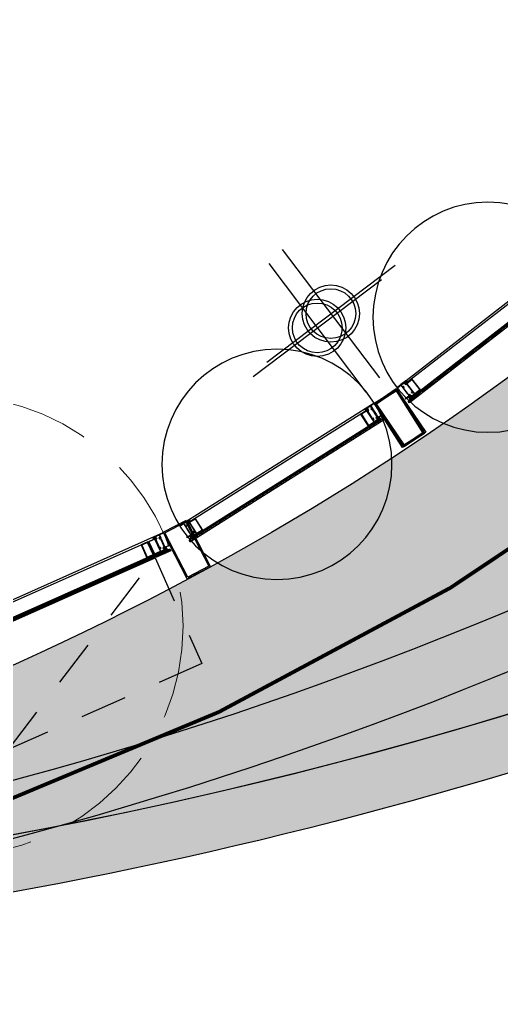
# Model space of a CAD drawing. Header units: millimetres. Extents: x 837300 to 838100, y 1173100 to 1173878.
# Drawn here: x 837881.425 to 837882.71, y 1173311.646 to 1173314.241 of the extents above; entities that cross this region are included whole.
import ezdxf

# ---------------------------------------------------------------- set-up
doc = ezdxf.new("R2010")
doc.units = ezdxf.units.MM
doc.linetypes.add('HIDDEN', pattern=[0.375, 0.25, -0.125])
doc.linetypes.add('OLD-ANT-PLANTAS PROPUESTAS$0$KCIG-AP-DW-XR-VENTANERIA$0$HIDDEN', pattern=[0.375, 0.25, -0.125])
for name, color, linetype in [('EE-CARPETA 51', 250, 'HIDDEN'), ('KCIG-AP-DW-XR-VENTANERIA$0$A-A PERFIL ESTRUCTURAL VENTANERIA', 1, 'Continuous'), ('OLD-ANT-PLANTAS PROPUESTAS$0$A-BORDE DE LOSA PERFIL IPE', 2, 'Continuous'), ('OLD-ANT-PLANTAS PROPUESTAS$0$A-FONDO_250', 250, 'Continuous'), ('OLD-ANT-PLANTAS PROPUESTAS$0$A-FONDO_253', 253, 'Continuous'), ('OLD-ANT-PLANTAS PROPUESTAS$0$KCIG-AP-DW-XR-VENTANERIA$0$A-A BORDILLO', 1, 'Continuous')]:
    doc.layers.add(name, color=color, linetype=linetype)
pattern_1 = [(9e-12, (-849.822, 1688.314), (-1e-12, 6.985), [5.08, -1.905]), (90, (-849.822, 1688.314), (-6.985, -1e-12), [5.08, -1.905])]
pattern_2 = [(9e-12, (-850.432, 1688.314), (-1e-12, 6.985), [5.08, -1.905]), (90, (-850.432, 1688.314), (-6.985, -1e-12), [5.08, -1.905])]
pattern_3 = [(360, (-849.747, 1687.621), (9e-16, 6.985), [5.08, -1.905]), (90, (-849.747, 1687.621), (-6.985, 9e-16), [5.08, -1.905])]
pattern_4 = [(360, (-849.822, 1688.314), (2e-15, 6.985), [5.08, -1.905]), (90, (-849.822, 1688.314), (-6.985, 2e-15), [5.08, -1.905])]

# ---------------------------------------------------------------- blocks, each defined once
blk = doc.blocks.new('KCIG-AP-DW-XR-VENTANERIA$0$A-VENT MOD VIDRIO 03')
h = blk.add_hatch()
h.set_pattern_fill('ANGLE', color=255, angle=-37.1016)
h.set_pattern_definition(pattern_1)
edge = h.paths.add_edge_path()
edge.add_line((0.0123, -0.01), (0.0119, -0.0103))
edge.add_line((0.0119, -0.0103), (0.0119, -0.0277))
edge.add_line((0.0119, -0.0277), (0.0123, -0.028))
edge.add_line((0.0123, -0.028), (0.0119, -0.0283))
edge.add_line((0.0119, -0.0283), (0.0119, -0.037))
edge.add_line((0.0119, -0.037), (0.001, -0.037))
edge.add_line((0.001, -0.037), (0.001, -0.035))
edge.add_line((0.001, -0.035), (0, -0.0357))
edge.add_line((0, -0.0357), (0, -0.0375))
edge.add_arc((0.0005, -0.0375), 0.0005, 180, 270)
edge.add_line((0.0005, -0.038), (0.015, -0.038))
edge.add_arc((0.015, -0.037), 0.001, 270, 360)
edge.add_line((0.016, -0.037), (0.016, -0.0347))
edge.add_line((0.016, -0.0347), (0.015, -0.0353))
edge.add_line((0.015, -0.0353), (0.015, -0.037))
edge.add_line((0.015, -0.037), (0.013, -0.037))
edge.add_line((0.013, -0.037), (0.013, -0.0085))
edge.add_line((0.013, -0.0085), (0.0148, -0.0085))
edge.add_line((0.0148, -0.0085), (0.0148, -0.0103))
edge.add_arc((0.0152, -0.0103), 0.0004, 180, 270)
edge.add_line((0.0152, -0.0107), (0.0154, -0.0107))
edge.add_arc((0.0154, -0.0103), 0.0004, 270, 360)
edge.add_line((0.0158, -0.0103), (0.0158, -0.0085))
edge.add_arc((0.0148, -0.0085), 0.001, 360, 450)
edge.add_line((0.0148, -0.0075), (0.013, -0.0075))
edge.add_line((0.013, -0.0075), (0.013, -0.0011))
edge.add_line((0.013, -0.0011), (0.0225, -0.0011))
edge.add_line((0.0225, -0.0011), (0.0225, -0.0025))
edge.add_arc((0.0235, -0.0025), 0.001, 180, 270)
edge.add_line((0.0235, -0.0035), (0.0251, -0.0035))
edge.add_line((0.0251, -0.0035), (0.0251, -0.0025))
edge.add_line((0.0251, -0.0025), (0.0235, -0.0025))
edge.add_line((0.0235, -0.0025), (0.0235, -0.0011))
edge.add_line((0.0235, -0.0011), (0.0298, -0.0011))
edge.add_line((0.0298, -0.0011), (0.0298, -0.0025))
edge.add_line((0.0298, -0.0025), (0.0282, -0.0025))
edge.add_line((0.0282, -0.0025), (0.0282, -0.0035))
edge.add_line((0.0282, -0.0035), (0.0298, -0.0035))
edge.add_arc((0.0298, -0.0025), 0.001, 270, 360)
edge.add_line((0.0308, -0.0025), (0.0308, -0.001))
edge.add_arc((0.0298, -0.001), 0.001, 0, 90)
edge.add_line((0.0298, 0), (0.0133, 0))
edge.add_line((0.0133, 0), (0.013, -0.0003))
edge.add_line((0.013, -0.0003), (0.0127, 0))
edge.add_line((0.0127, 0), (0.0005, 0))
edge.add_arc((0.0005, -0.0005), 0.0005, 90, 180)
edge.add_line((0, -0.0005), (0, -0.0023))
edge.add_line((0, -0.0023), (0.001, -0.003))
edge.add_line((0.001, -0.003), (0.001, -0.0011))
edge.add_line((0.001, -0.0011), (0.0119, -0.0011))
edge.add_line((0.0119, -0.0011), (0.0119, -0.0097))
edge.add_line((0.0119, -0.0097), (0.0123, -0.01))
h = blk.add_hatch()
h.set_pattern_fill('ANGLE', color=255, angle=-37.1016)
h.set_pattern_definition(pattern_2)
edge = h.paths.add_edge_path()
edge.add_line((0.6006, -0.01), (0.6009, -0.0103))
edge.add_line((0.6009, -0.0103), (0.6009, -0.0277))
edge.add_line((0.6009, -0.0277), (0.6006, -0.028))
edge.add_line((0.6006, -0.028), (0.6009, -0.0283))
edge.add_line((0.6009, -0.0283), (0.6009, -0.037))
edge.add_line((0.6009, -0.037), (0.6118, -0.037))
edge.add_line((0.6118, -0.037), (0.6118, -0.035))
edge.add_line((0.6118, -0.035), (0.6129, -0.0357))
edge.add_line((0.6129, -0.0357), (0.6129, -0.0375))
edge.add_arc((0.6124, -0.0375), 0.0005, -90, 0, ccw=False)
edge.add_line((0.6124, -0.038), (0.5979, -0.038))
edge.add_arc((0.5979, -0.037), 0.001, 180, 270, ccw=False)
edge.add_line((0.5969, -0.037), (0.5969, -0.0347))
edge.add_line((0.5969, -0.0347), (0.5979, -0.0353))
edge.add_line((0.5979, -0.0353), (0.5979, -0.037))
edge.add_line((0.5979, -0.037), (0.5999, -0.037))
edge.add_line((0.5999, -0.037), (0.5999, -0.0085))
edge.add_line((0.5999, -0.0085), (0.5981, -0.0085))
edge.add_line((0.5981, -0.0085), (0.5981, -0.0103))
edge.add_arc((0.5977, -0.0103), 0.0004, -90, 0, ccw=False)
edge.add_line((0.5977, -0.0107), (0.5975, -0.0107))
edge.add_arc((0.5975, -0.0103), 0.0004, 180, 270, ccw=False)
edge.add_line((0.5971, -0.0103), (0.5971, -0.0085))
edge.add_arc((0.5981, -0.0085), 0.001, 90, 180, ccw=False)
edge.add_line((0.5981, -0.0075), (0.5999, -0.0075))
edge.add_line((0.5999, -0.0075), (0.5999, -0.0011))
edge.add_line((0.5999, -0.0011), (0.5904, -0.0011))
edge.add_line((0.5904, -0.0011), (0.5904, -0.0025))
edge.add_arc((0.5894, -0.0025), 0.001, -90, 0, ccw=False)
edge.add_line((0.5894, -0.0035), (0.5877, -0.0035))
edge.add_line((0.5877, -0.0035), (0.5877, -0.0025))
edge.add_line((0.5877, -0.0025), (0.5894, -0.0025))
edge.add_line((0.5894, -0.0025), (0.5894, -0.0011))
edge.add_line((0.5894, -0.0011), (0.5831, -0.0011))
edge.add_line((0.5831, -0.0011), (0.5831, -0.0025))
edge.add_line((0.5831, -0.0025), (0.5847, -0.0025))
edge.add_line((0.5847, -0.0025), (0.5847, -0.0035))
edge.add_line((0.5847, -0.0035), (0.5831, -0.0035))
edge.add_arc((0.5831, -0.0025), 0.001, 180, 270, ccw=False)
edge.add_line((0.5821, -0.0025), (0.5821, -0.001))
edge.add_arc((0.5831, -0.001), 0.001, 90, 180, ccw=False)
edge.add_line((0.5831, 0), (0.5996, 0))
edge.add_line((0.5996, 0), (0.5999, -0.0003))
edge.add_line((0.5999, -0.0003), (0.6002, 0))
edge.add_line((0.6002, 0), (0.6124, 0))
edge.add_arc((0.6124, -0.0005), 0.0005, 0, 90, ccw=False)
edge.add_line((0.6129, -0.0005), (0.6129, -0.0023))
edge.add_line((0.6129, -0.0023), (0.6118, -0.003))
edge.add_line((0.6118, -0.003), (0.6118, -0.0011))
edge.add_line((0.6118, -0.0011), (0.6009, -0.0011))
edge.add_line((0.6009, -0.0011), (0.6009, -0.0097))
edge.add_line((0.6009, -0.0097), (0.6006, -0.01))
h = blk.add_hatch()
h.set_pattern_fill('ANGLE', color=255, angle=-37.1016)
h.set_pattern_definition(pattern_1)
h.paths.add_polyline_path([(0.008, -0.0434), (0.027, -0.0434), (0.027, -0.0461), (0.008, -0.0461)])
edge = h.paths.add_edge_path()
edge.add_line((0.0145, -0.0414), (0.0145, -0.0421))
edge.add_line((0.0145, -0.0421), (0.0105, -0.0421))
edge.add_line((0.0105, -0.0421), (0.0105, -0.0414))
edge.add_line((0.0105, -0.0414), (0.0108, -0.0414))
edge.add_arc((0.0106, -0.0406), 0.000773, 288.4465, 410.8489)
edge.add_arc((0.0074, -0.0437), 0.00517, 44.735, 81.8415)
edge.add_arc((0.0082, -0.0383), 0.000248, 90, 256.2569, ccw=False)
edge.add_arc((0.0089, -0.0439), 0.00591, 51.8359, 96.6051, ccw=False)
edge.add_arc((0.0162, -0.0439), 0.00591, 83.3948, 128.1641, ccw=False)
edge.add_arc((0.0168, -0.0383), 0.000248, -76.2568, 90, ccw=False)
edge.add_arc((0.0176, -0.0437), 0.00519, 98.2241, 135.1993)
edge.add_arc((0.0144, -0.0406), 0.000769, 128.6335, 252.0712)
edge.add_line((0.0142, -0.0414), (0.0145, -0.0414))
edge.add_line((0.0145, -0.0414), (0.0142, -0.0414))
edge.add_line((0.0142, -0.0414), (0.0145, -0.0414))
edge = h.paths.add_edge_path()
edge.add_line((0.0246, -0.0018), (0.0246, -0.0011))
edge.add_line((0.0246, -0.0011), (0.0287, -0.0011))
edge.add_line((0.0287, -0.0011), (0.0287, -0.0018))
edge.add_line((0.0287, -0.0018), (0.0283, -0.0018))
edge.add_arc((0.0286, -0.0025), 0.000773, 108.4464, 230.8489)
edge.add_arc((0.0318, 0.0005), 0.00517, 224.735, 261.8415)
edge.add_arc((0.031, -0.0048), 0.000248, -90, 76.2568, ccw=False)
edge.add_arc((0.0303, 0.0008), 0.00591, 231.8359, 276.6051, ccw=False)
edge.add_arc((0.023, 0.0008), 0.00591, 263.3949, 308.1641, ccw=False)
edge.add_arc((0.0223, -0.0048), 0.000248, 103.7431, 270, ccw=False)
edge.add_arc((0.0215, 0.0005), 0.00519, 278.2241, 315.1993)
edge.add_arc((0.0247, -0.0025), 0.000769, 308.6335, 432.0712)
edge.add_line((0.025, -0.0018), (0.0246, -0.0018))
edge.add_line((0.0246, -0.0018), (0.025, -0.0018))
edge.add_line((0.025, -0.0018), (0.0246, -0.0018))
h = blk.add_hatch()
h.set_pattern_fill('ANGLE', color=255, angle=-37.1016)
h.set_pattern_definition(pattern_1)
edge = h.paths.add_edge_path()
edge.add_line((0.5898, -0.0054), (0.5898, -0.0087))
edge.add_line((0.5898, -0.0087), (0.5884, -0.0078))
edge.add_line((0.5884, -0.0078), (0.5884, -0.0067))
edge.add_line((0.5884, -0.0067), (0.5868, -0.0067))
edge.add_line((0.5868, -0.0067), (0.5868, -0.0349))
edge.add_line((0.5868, -0.0349), (0.5886, -0.0349))
edge.add_line((0.5886, -0.0349), (0.5886, -0.0331))
edge.add_arc((0.589, -0.0331), 0.0004, 90, 180, ccw=False)
edge.add_line((0.589, -0.0327), (0.5894, -0.0327))
edge.add_arc((0.5894, -0.0331), 0.0004, 0, 90, ccw=False)
edge.add_line((0.5898, -0.0331), (0.5898, -0.0354))
edge.add_arc((0.589, -0.0354), 0.0008, 270, 360, ccw=False)
edge.add_line((0.589, -0.0362), (0.5868, -0.0362))
edge.add_line((0.5868, -0.0362), (0.5868, -0.0421))
edge.add_line((0.5868, -0.0421), (0.5959, -0.0421))
edge.add_line((0.5959, -0.0421), (0.5971, -0.0402))
edge.add_line((0.5971, -0.0402), (0.5985, -0.0402))
edge.add_line((0.5985, -0.0402), (0.5973, -0.0421))
edge.add_line((0.5973, -0.0421), (0.6034, -0.0421))
edge.add_line((0.6034, -0.0421), (0.6021, -0.0402))
edge.add_line((0.6021, -0.0402), (0.6036, -0.0402))
edge.add_line((0.6036, -0.0402), (0.6048, -0.0421))
edge.add_line((0.6048, -0.0421), (0.6048, -0.0434))
edge.add_line((0.6048, -0.0434), (0.008, -0.0434))
edge.add_line((0.008, -0.0434), (0.008, -0.0421))
edge.add_line((0.008, -0.0421), (0.0093, -0.0402))
edge.add_line((0.0093, -0.0402), (0.0107, -0.0402))
edge.add_line((0.0107, -0.0402), (0.0095, -0.0421))
edge.add_line((0.0095, -0.0421), (0.0156, -0.0421))
edge.add_line((0.0156, -0.0421), (0.0143, -0.0402))
edge.add_line((0.0143, -0.0402), (0.0157, -0.0402))
edge.add_line((0.0157, -0.0402), (0.017, -0.0421))
edge.add_line((0.017, -0.0421), (0.026, -0.0421))
edge.add_line((0.026, -0.0421), (0.026, -0.0362))
edge.add_line((0.026, -0.0362), (0.0238, -0.0362))
edge.add_arc((0.0238, -0.0354), 0.0008, 180, 270, ccw=False)
edge.add_line((0.023, -0.0354), (0.023, -0.0331))
edge.add_arc((0.0234, -0.0331), 0.0004, 90, 180, ccw=False)
edge.add_line((0.0234, -0.0327), (0.0238, -0.0327))
edge.add_arc((0.0238, -0.0331), 0.0004, 0, 90, ccw=False)
edge.add_line((0.0242, -0.0331), (0.0242, -0.0349))
edge.add_line((0.0242, -0.0349), (0.026, -0.0349))
edge.add_line((0.026, -0.0349), (0.026, -0.0067))
edge.add_line((0.026, -0.0067), (0.0244, -0.0067))
edge.add_line((0.0244, -0.0067), (0.0244, -0.0078))
edge.add_line((0.0244, -0.0078), (0.023, -0.0087))
edge.add_line((0.023, -0.0087), (0.023, -0.0054))
edge.add_line((0.023, -0.0054), (0.5898, -0.0054))
h = blk.add_hatch()
h.set_pattern_fill('ANGLE', color=255, angle=-37.1016)
h.set_pattern_definition(pattern_2)
h.paths.add_polyline_path([(0.6048, -0.0434), (0.5858, -0.0434), (0.5858, -0.0461), (0.6048, -0.0461)])
edge = h.paths.add_edge_path()
edge.add_line((0.5983, -0.0414), (0.5983, -0.0421))
edge.add_line((0.5983, -0.0421), (0.6024, -0.0421))
edge.add_line((0.6024, -0.0421), (0.6024, -0.0414))
edge.add_line((0.6024, -0.0414), (0.602, -0.0414))
edge.add_arc((0.6023, -0.0406), 0.000773, 129.1511, 251.5536, ccw=False)
edge.add_arc((0.6055, -0.0437), 0.00517, 98.1585, 135.265, ccw=False)
edge.add_arc((0.6047, -0.0383), 0.000248, 283.7431, 449.9999)
edge.add_arc((0.604, -0.0439), 0.00591, 83.3948, 128.1641)
edge.add_arc((0.5967, -0.0439), 0.00591, 51.8359, 96.6051)
edge.add_arc((0.596, -0.0383), 0.000248, 90, 256.2568)
edge.add_arc((0.5952, -0.0437), 0.00519, 44.8007, 81.7759, ccw=False)
edge.add_arc((0.5984, -0.0406), 0.000769, -72.0712, 51.3665, ccw=False)
edge.add_line((0.5987, -0.0414), (0.5983, -0.0414))
edge.add_line((0.5983, -0.0414), (0.5987, -0.0414))
edge.add_line((0.5987, -0.0414), (0.5983, -0.0414))
edge = h.paths.add_edge_path()
edge.add_line((0.5882, -0.0018), (0.5882, -0.0011))
edge.add_line((0.5882, -0.0011), (0.5842, -0.0011))
edge.add_line((0.5842, -0.0011), (0.5842, -0.0018))
edge.add_line((0.5842, -0.0018), (0.5845, -0.0018))
edge.add_arc((0.5843, -0.0025), 0.000773, -50.8489, 71.5535, ccw=False)
edge.add_arc((0.5811, 0.0005), 0.00517, 278.1585, 315.265, ccw=False)
edge.add_arc((0.5819, -0.0048), 0.000248, 103.7431, 269.9999)
edge.add_arc((0.5826, 0.0008), 0.00591, 263.3948, 308.1641)
edge.add_arc((0.5899, 0.0008), 0.00591, 231.8359, 276.6051)
edge.add_arc((0.5905, -0.0048), 0.000248, 270, 436.2568)
edge.add_arc((0.5913, 0.0005), 0.00519, 224.8007, 261.7759, ccw=False)
edge.add_arc((0.5881, -0.0025), 0.000769, 107.9288, 231.3666, ccw=False)
edge.add_line((0.5879, -0.0018), (0.5882, -0.0018))
edge.add_line((0.5882, -0.0018), (0.5879, -0.0018))
edge.add_line((0.5879, -0.0018), (0.5882, -0.0018))
h = blk.add_hatch()
h.set_pattern_fill('ANSI31', color=251, scale=0.001, angle=-37.1016)
h.set_pattern_definition([(45, (-849.8819873, 1687.5950843), (-0.0022450640303, 0.0022450640303), [])])
h.paths.add_polyline_path([(0.0014, -0.0461), (0.0014, -0.0521), (0.6114, -0.0521), (0.6114, -0.0461)])
at = {"color": 2}
for points in [[(0.0123, -0.01), (0.0119, -0.0103), (0.0119, -0.0277), (0.0123, -0.028), (0.0119, -0.0283), (0.0119, -0.037), (0.001, -0.037), (0.001, -0.035), (0, -0.0357), (0, -0.0375, 0.414214), (0.0005, -0.038), (0.015, -0.038, 0.414214), (0.016, -0.037), (0.016, -0.0347), (0.015, -0.0353), (0.015, -0.037), (0.013, -0.037), (0.013, -0.0085), (0.0148, -0.0085), (0.0148, -0.0103, 0.414214), (0.0152, -0.0107), (0.0154, -0.0107, 0.414214), (0.0158, -0.0103), (0.0158, -0.0085, 0.414214), (0.0148, -0.0075), (0.013, -0.0075), (0.013, -0.0011), (0.0225, -0.0011), (0.0225, -0.0025, 0.414214), (0.0235, -0.0035), (0.0251, -0.0035), (0.0251, -0.0025), (0.0235, -0.0025), (0.0235, -0.0011), (0.0298, -0.0011), (0.0298, -0.0025), (0.0282, -0.0025), (0.0282, -0.0035), (0.0298, -0.0035, 0.414214), (0.0308, -0.0025), (0.0308, -0.001, 0.414214), (0.0298, 0), (0.0133, 0), (0.013, -0.0003), (0.0127, 0), (0.0005, 0, 0.414214), (0, -0.0005), (0, -0.0023), (0.001, -0.003), (0.001, -0.0011), (0.0119, -0.0011), (0.0119, -0.0097)], [(0.6006, -0.01), (0.6009, -0.0103), (0.6009, -0.0277), (0.6006, -0.028), (0.6009, -0.0283), (0.6009, -0.037), (0.6118, -0.037), (0.6118, -0.035), (0.6129, -0.0357), (0.6129, -0.0375, -0.414214), (0.6124, -0.038), (0.5979, -0.038, -0.414214), (0.5969, -0.037), (0.5969, -0.0347), (0.5979, -0.0353), (0.5979, -0.037), (0.5999, -0.037), (0.5999, -0.0085), (0.5981, -0.0085), (0.5981, -0.0103, -0.414214), (0.5977, -0.0107), (0.5975, -0.0107, -0.414214), (0.5971, -0.0103), (0.5971, -0.0085, -0.414214), (0.5981, -0.0075), (0.5999, -0.0075), (0.5999, -0.0011), (0.5904, -0.0011), (0.5904, -0.0025, -0.414214), (0.5894, -0.0035), (0.5877, -0.0035), (0.5877, -0.0025), (0.5894, -0.0025), (0.5894, -0.0011), (0.5831, -0.0011), (0.5831, -0.0025), (0.5847, -0.0025), (0.5847, -0.0035), (0.5831, -0.0035, -0.414214), (0.5821, -0.0025), (0.5821, -0.001, -0.414214), (0.5831, 0), (0.5996, 0), (0.5999, -0.0003), (0.6002, 0), (0.6124, 0, -0.414214), (0.6129, -0.0005), (0.6129, -0.0023), (0.6118, -0.003), (0.6118, -0.0011), (0.6009, -0.0011), (0.6009, -0.0097)]]:
    blk.add_lwpolyline(points, format="xyb", close=True, dxfattribs=at)
blk.add_lwpolyline([(0.5898, -0.0054), (0.5898, -0.0087), (0.5884, -0.0078), (0.5884, -0.0067), (0.5868, -0.0067), (0.5868, -0.0349), (0.5886, -0.0349), (0.5886, -0.0331, -0.414213), (0.589, -0.0327), (0.5894, -0.0327, -0.414214), (0.5898, -0.0331), (0.5898, -0.0354, -0.414214), (0.589, -0.0362), (0.5868, -0.0362), (0.5868, -0.0421), (0.5959, -0.0421), (0.5971, -0.0402), (0.5985, -0.0402), (0.5973, -0.0421), (0.6034, -0.0421), (0.6021, -0.0402), (0.6036, -0.0402), (0.6048, -0.0421), (0.6048, -0.0434), (0.008, -0.0434), (0.008, -0.0421), (0.0093, -0.0402), (0.0107, -0.0402), (0.0095, -0.0421), (0.0156, -0.0421), (0.0143, -0.0402), (0.0157, -0.0402), (0.017, -0.0421), (0.026, -0.0421), (0.026, -0.0362), (0.0238, -0.0362, -0.414214), (0.023, -0.0354), (0.023, -0.0331, -0.414214), (0.0234, -0.0327), (0.0238, -0.0327, -0.414213), (0.0242, -0.0331), (0.0242, -0.0349), (0.026, -0.0349), (0.026, -0.0067), (0.0244, -0.0067), (0.0244, -0.0078), (0.023, -0.0087), (0.023, -0.0054), (0.5898, -0.0054)], format="xyb", dxfattribs=at)
at = {"color": 253}
for points in [[(0.0246, -0.0018), (0.0246, -0.0011), (0.0287, -0.0011), (0.0287, -0.0018), (0.0283, -0.0018, 0.591413), (0.0281, -0.0031, 0.163337), (0.031, -0.0046, -0.886725), (0.031, -0.0051, -0.197866), (0.0267, -0.0039, -0.197866), (0.0223, -0.0051, -0.886725), (0.0223, -0.0046, 0.162749), (0.0252, -0.0031, 0.597526), (0.025, -0.0018), (0.0246, -0.0018), (0.025, -0.0018)], [(0.5882, -0.0018), (0.5882, -0.0011), (0.5842, -0.0011), (0.5842, -0.0018), (0.5845, -0.0018, -0.591413), (0.5848, -0.0031, -0.163337), (0.5818, -0.0046, 0.886725), (0.5819, -0.0051, 0.197866), (0.5862, -0.0039, 0.197866), (0.5905, -0.0051, 0.886725), (0.5906, -0.0046, -0.162749), (0.5877, -0.0031, -0.597526), (0.5879, -0.0018), (0.5882, -0.0018), (0.5879, -0.0018)], [(0.0145, -0.0414), (0.0145, -0.0421), (0.0105, -0.0421), (0.0105, -0.0414), (0.0108, -0.0414, 0.591413), (0.0111, -0.04, 0.163337), (0.0081, -0.0386, -0.886725), (0.0082, -0.0381, -0.197866), (0.0125, -0.0393, -0.197866), (0.0168, -0.0381, -0.886725), (0.0169, -0.0386, 0.162749), (0.014, -0.04, 0.597526), (0.0142, -0.0414), (0.0145, -0.0414), (0.0142, -0.0414)], [(0.5983, -0.0414), (0.5983, -0.0421), (0.6024, -0.0421), (0.6024, -0.0414), (0.602, -0.0414, -0.591413), (0.6018, -0.04, -0.163337), (0.6047, -0.0386, 0.886725), (0.6047, -0.0381, 0.197866), (0.6003, -0.0393, 0.197866), (0.596, -0.0381, 0.886725), (0.596, -0.0386, -0.162749), (0.5989, -0.04, -0.597526), (0.5987, -0.0414), (0.5983, -0.0414), (0.5987, -0.0414)]]:
    blk.add_lwpolyline(points, format="xyb", close=True, dxfattribs=at)
at = {"color": 2}
for points in [[(0.0447, -0.0421), (0.0273, -0.0421), (0.0273, -0.0067), (0.0447, -0.0067)], [(0.5681, -0.0421), (0.5855, -0.0421), (0.5855, -0.0067), (0.5681, -0.0067)]]:
    blk.add_lwpolyline(points, close=True, dxfattribs=at)
for points in [[(0.046, -0.0434), (0.046, -0.0054)], [(0.5668, -0.0434), (0.5668, -0.0054)]]:
    blk.add_lwpolyline(points, dxfattribs=at)
at = {"color": 4}
blk.add_lwpolyline([(0.0014, -0.0461), (0.0014, -0.0521), (0.6114, -0.0521), (0.6114, -0.0461)], close=True, dxfattribs=at)
at = {"color": 253}
for points in [[(0.008, -0.0434), (0.027, -0.0434), (0.027, -0.0461), (0.008, -0.0461)], [(0.6048, -0.0434), (0.5858, -0.0434), (0.5858, -0.0461), (0.6048, -0.0461)]]:
    blk.add_lwpolyline(points, close=True, dxfattribs=at)
at = {"layer": 'Defpoints'}
blk.add_lwpolyline([(0, 0), (0.6129, 0)], dxfattribs=at)
blk.add_circle((0.3064, 0), 0.3064, dxfattribs=at)
blk = doc.blocks.new('KCIG-AP-DW-XR-VENTANERIA$0$A-VENT PERFIL EST')
h = blk.add_hatch()
h.set_pattern_fill('ANGLE', color=255, angle=-37.1016)
h.set_pattern_definition(pattern_3)
h.paths.add_polyline_path([(-0.035, 0.14), (0.035, 0.14), (0.035, 0), (-0.035, 0)])
h = blk.add_hatch()
h.set_pattern_fill('ANGLE', color=251, angle=-37.1016)
h.set_pattern_definition(pattern_3)
h.paths.add_polyline_path([(-0.0315, 0.1365), (0.0315, 0.1365), (0.0315, 0.0035), (-0.0315, 0.0035)], flags=16)
h.paths.add_polyline_path([(-0.035, 0.14), (0.035, 0.14), (0.035, 0), (-0.035, 0)])
at = {"layer": 'KCIG-AP-DW-XR-VENTANERIA$0$A-A PERFIL ESTRUCTURAL VENTANERIA'}
for points in [[(-0.035, 0.14), (0.035, 0.14), (0.035, 0), (-0.035, 0)], [(-0.0315, 0.1365), (0.0315, 0.1365), (0.0315, 0.0035), (-0.0315, 0.0035)]]:
    blk.add_lwpolyline(points, close=True, dxfattribs=at)
blk = doc.blocks.new('OLD-ANT-PLANTAS PROPUESTAS$0$KCIG-AP-DW-XR-VENTANERIA$0$A-VENT MOD VIDRIO 02')
h = blk.add_hatch()
h.set_pattern_fill('ANGLE', color=255, angle=-37.1016)
h.set_pattern_definition(pattern_4)
edge = h.paths.add_edge_path()
edge.add_line((1.2106, -0.01), (1.2109, -0.0103))
edge.add_line((1.2109, -0.0103), (1.2109, -0.0277))
edge.add_line((1.2109, -0.0277), (1.2106, -0.028))
edge.add_line((1.2106, -0.028), (1.2109, -0.0283))
edge.add_line((1.2109, -0.0283), (1.2109, -0.0369))
edge.add_line((1.2109, -0.0369), (1.2218, -0.0369))
edge.add_line((1.2218, -0.0369), (1.2218, -0.035))
edge.add_line((1.2218, -0.035), (1.2229, -0.0357))
edge.add_line((1.2229, -0.0357), (1.2229, -0.0375))
edge.add_arc((1.2224, -0.0375), 0.0005, -90, 0, ccw=False)
edge.add_line((1.2224, -0.038), (1.2079, -0.038))
edge.add_arc((1.2079, -0.037), 0.001, 180, 270, ccw=False)
edge.add_line((1.2069, -0.037), (1.2069, -0.0347))
edge.add_line((1.2069, -0.0347), (1.2079, -0.0353))
edge.add_line((1.2079, -0.0353), (1.2079, -0.037))
edge.add_line((1.2079, -0.037), (1.2099, -0.037))
edge.add_line((1.2099, -0.037), (1.2099, -0.0085))
edge.add_line((1.2099, -0.0085), (1.2081, -0.0085))
edge.add_line((1.2081, -0.0085), (1.2081, -0.0103))
edge.add_arc((1.2077, -0.0103), 0.0004, -90, 0, ccw=False)
edge.add_line((1.2077, -0.0107), (1.2075, -0.0107))
edge.add_arc((1.2075, -0.0103), 0.0004, 180, 270, ccw=False)
edge.add_line((1.2071, -0.0103), (1.2071, -0.0085))
edge.add_arc((1.2081, -0.0085), 0.001, 90, 180, ccw=False)
edge.add_line((1.2081, -0.0075), (1.2099, -0.0075))
edge.add_line((1.2099, -0.0075), (1.2099, -0.0011))
edge.add_line((1.2099, -0.0011), (1.2004, -0.0011))
edge.add_line((1.2004, -0.0011), (1.2004, -0.0025))
edge.add_arc((1.1994, -0.0025), 0.001, 270, 360, ccw=False)
edge.add_line((1.1994, -0.0035), (1.1977, -0.0035))
edge.add_line((1.1977, -0.0035), (1.1977, -0.0025))
edge.add_line((1.1977, -0.0025), (1.1994, -0.0025))
edge.add_line((1.1994, -0.0025), (1.1994, -0.0011))
edge.add_line((1.1994, -0.0011), (1.1931, -0.0011))
edge.add_line((1.1931, -0.0011), (1.1931, -0.0025))
edge.add_line((1.1931, -0.0025), (1.1947, -0.0025))
edge.add_line((1.1947, -0.0025), (1.1947, -0.0035))
edge.add_line((1.1947, -0.0035), (1.1931, -0.0035))
edge.add_arc((1.1931, -0.0025), 0.001, 180, 270, ccw=False)
edge.add_line((1.1921, -0.0025), (1.1921, -0.001))
edge.add_arc((1.1931, -0.001), 0.001, 90, 180, ccw=False)
edge.add_line((1.1931, 0), (1.2096, 0))
edge.add_line((1.2096, 0), (1.2099, -0.0003))
edge.add_line((1.2099, -0.0003), (1.2102, 0))
edge.add_line((1.2102, 0), (1.2224, 0))
edge.add_arc((1.2224, -0.0005), 0.0005, 0, 90, ccw=False)
edge.add_line((1.2229, -0.0005), (1.2229, -0.0023))
edge.add_line((1.2229, -0.0023), (1.2218, -0.003))
edge.add_line((1.2218, -0.003), (1.2218, -0.0011))
edge.add_line((1.2218, -0.0011), (1.2109, -0.0011))
edge.add_line((1.2109, -0.0011), (1.2109, -0.0097))
edge.add_line((1.2109, -0.0097), (1.2106, -0.01))
h = blk.add_hatch()
h.set_pattern_fill('ANGLE', color=255, angle=-37.1016)
h.set_pattern_definition(pattern_4)
edge = h.paths.add_edge_path()
edge.add_line((1.1998, -0.0054), (1.1998, -0.0087))
edge.add_line((1.1998, -0.0087), (1.1984, -0.0078))
edge.add_line((1.1984, -0.0078), (1.1984, -0.0067))
edge.add_line((1.1984, -0.0067), (1.1968, -0.0067))
edge.add_line((1.1968, -0.0067), (1.1968, -0.0349))
edge.add_line((1.1968, -0.0349), (1.1986, -0.0349))
edge.add_line((1.1986, -0.0349), (1.1986, -0.0331))
edge.add_arc((1.199, -0.0331), 0.0004, 90, 180, ccw=False)
edge.add_line((1.199, -0.0327), (1.1994, -0.0327))
edge.add_arc((1.1994, -0.0331), 0.0004, 0, 90, ccw=False)
edge.add_line((1.1998, -0.0331), (1.1998, -0.0354))
edge.add_arc((1.199, -0.0354), 0.0008, 270, 360, ccw=False)
edge.add_line((1.199, -0.0362), (1.1968, -0.0362))
edge.add_line((1.1968, -0.0362), (1.1968, -0.0421))
edge.add_line((1.1968, -0.0421), (1.2059, -0.0421))
edge.add_line((1.2059, -0.0421), (1.2071, -0.0402))
edge.add_line((1.2071, -0.0402), (1.2085, -0.0402))
edge.add_line((1.2085, -0.0402), (1.2073, -0.0421))
edge.add_line((1.2073, -0.0421), (1.2134, -0.0421))
edge.add_line((1.2134, -0.0421), (1.2121, -0.0402))
edge.add_line((1.2121, -0.0402), (1.2136, -0.0402))
edge.add_line((1.2136, -0.0402), (1.2148, -0.0421))
edge.add_line((1.2148, -0.0421), (1.2148, -0.0434))
edge.add_line((1.2148, -0.0434), (0.008, -0.0434))
edge.add_line((0.008, -0.0434), (0.008, -0.0421))
edge.add_line((0.008, -0.0421), (0.0093, -0.0402))
edge.add_line((0.0093, -0.0402), (0.0107, -0.0402))
edge.add_line((0.0107, -0.0402), (0.0095, -0.0421))
edge.add_line((0.0095, -0.0421), (0.0156, -0.0421))
edge.add_line((0.0156, -0.0421), (0.0143, -0.0402))
edge.add_line((0.0143, -0.0402), (0.0157, -0.0402))
edge.add_line((0.0157, -0.0402), (0.017, -0.0421))
edge.add_line((0.017, -0.0421), (0.026, -0.0421))
edge.add_line((0.026, -0.0421), (0.026, -0.0362))
edge.add_line((0.026, -0.0362), (0.0238, -0.0362))
edge.add_arc((0.0238, -0.0354), 0.0008, 180, 270, ccw=False)
edge.add_line((0.023, -0.0354), (0.023, -0.0331))
edge.add_arc((0.0234, -0.0331), 0.0004, 90, 180, ccw=False)
edge.add_line((0.0234, -0.0327), (0.0238, -0.0327))
edge.add_arc((0.0238, -0.0331), 0.0004, -0.0001, 89.9999, ccw=False)
edge.add_line((0.0242, -0.0331), (0.0242, -0.0349))
edge.add_line((0.0242, -0.0349), (0.026, -0.0349))
edge.add_line((0.026, -0.0349), (0.026, -0.0067))
edge.add_line((0.026, -0.0067), (0.0244, -0.0067))
edge.add_line((0.0244, -0.0067), (0.0244, -0.0078))
edge.add_line((0.0244, -0.0078), (0.023, -0.0087))
edge.add_line((0.023, -0.0087), (0.023, -0.0054))
edge.add_line((0.023, -0.0054), (1.1998, -0.0054))
h = blk.add_hatch()
h.set_pattern_fill('ANGLE', color=255, angle=-37.1016)
h.set_pattern_definition([(360, (-849.7815, 1686.802), (9e-16, 6.985), [5.08, -1.905]), (90, (-849.7815, 1686.802), (-6.985, 9e-16), [5.08, -1.905])])
h.paths.add_polyline_path([(1.2148, -0.0434), (1.1958, -0.0434), (1.1958, -0.0461), (1.2148, -0.0461)])
edge = h.paths.add_edge_path()
edge.add_line((1.2083, -0.0414), (1.2083, -0.0421))
edge.add_line((1.2083, -0.0421), (1.2124, -0.0421))
edge.add_line((1.2124, -0.0421), (1.2124, -0.0414))
edge.add_line((1.2124, -0.0414), (1.212, -0.0414))
edge.add_arc((1.2123, -0.0406), 0.000773, 129.1511, 251.5535, ccw=False)
edge.add_arc((1.2155, -0.0437), 0.00517, 98.1585, 135.265, ccw=False)
edge.add_arc((1.2147, -0.0383), 0.000248, 283.7432, 450)
edge.add_arc((1.214, -0.0439), 0.00591, 83.3948, 128.1641)
edge.add_arc((1.2067, -0.0439), 0.00591, 51.8359, 96.6052)
edge.add_arc((1.206, -0.0383), 0.000248, 90, 256.2569)
edge.add_arc((1.2052, -0.0437), 0.00519, 44.8007, 81.7759, ccw=False)
edge.add_arc((1.2084, -0.0406), 0.000769, -72.0712, 51.3666, ccw=False)
edge.add_line((1.2087, -0.0414), (1.2083, -0.0414))
edge.add_line((1.2083, -0.0414), (1.2087, -0.0414))
edge.add_line((1.2087, -0.0414), (1.2083, -0.0414))
edge = h.paths.add_edge_path()
edge.add_line((1.1982, -0.0018), (1.1982, -0.0011))
edge.add_line((1.1982, -0.0011), (1.1942, -0.0011))
edge.add_line((1.1942, -0.0011), (1.1942, -0.0018))
edge.add_line((1.1942, -0.0018), (1.1945, -0.0018))
edge.add_arc((1.1943, -0.0025), 0.000773, -50.8489, 71.5536, ccw=False)
edge.add_arc((1.1911, 0.0005), 0.00517, 278.1585, 315.265, ccw=False)
edge.add_arc((1.1919, -0.0048), 0.000248, 103.7432, 270)
edge.add_arc((1.1926, 0.0008), 0.00591, 263.3948, 308.1641)
edge.add_arc((1.1999, 0.0008), 0.00591, 231.8359, 276.6051)
edge.add_arc((1.2005, -0.0048), 0.000248, 270, 436.2568)
edge.add_arc((1.2013, 0.0005), 0.00519, 224.8007, 261.7759, ccw=False)
edge.add_arc((1.1981, -0.0025), 0.000769, 107.9288, 231.3666, ccw=False)
edge.add_line((1.1979, -0.0018), (1.1982, -0.0018))
edge.add_line((1.1982, -0.0018), (1.1979, -0.0018))
edge.add_line((1.1979, -0.0018), (1.1982, -0.0018))
h.paths.add_polyline_path([(1.1755, -0.0434), (1.1565, -0.0434), (1.1565, -0.0461), (1.1755, -0.0461)])
h = blk.add_hatch()
h.set_pattern_fill('ANSI31', color=251, scale=0.001, angle=-37.1016)
h.set_pattern_definition([(45, (-849.7815183, 1686.802251), (-0.0022450640303, 0.0022450640303), [])])
h.paths.add_polyline_path([(0.0473, -0.0461), (0.0473, -0.0521), (1.1755, -0.0521), (1.1755, -0.0461)])
h.paths.add_polyline_path([(1.2214, -0.0521), (1.1768, -0.0521), (1.1768, -0.0461), (1.2214, -0.0461)])
h.paths.add_polyline_path([(0.0014, -0.0521), (0.046, -0.0521), (0.046, -0.0461), (0.0014, -0.0461)])
at = {"color": 2}
blk.add_lwpolyline([(1.2106, -0.01), (1.2109, -0.0103), (1.2109, -0.0277), (1.2106, -0.028), (1.2109, -0.0283), (1.2109, -0.0369), (1.2218, -0.0369), (1.2218, -0.035), (1.2229, -0.0357), (1.2229, -0.0375, -0.414214), (1.2224, -0.038), (1.2079, -0.038, -0.414214), (1.2069, -0.037), (1.2069, -0.0347), (1.2079, -0.0353), (1.2079, -0.037), (1.2099, -0.037), (1.2099, -0.0085), (1.2081, -0.0085), (1.2081, -0.0103, -0.414214), (1.2077, -0.0107), (1.2075, -0.0107, -0.414214), (1.2071, -0.0103), (1.2071, -0.0085, -0.414214), (1.2081, -0.0075), (1.2099, -0.0075), (1.2099, -0.0011), (1.2004, -0.0011), (1.2004, -0.0025, -0.414214), (1.1994, -0.0035), (1.1977, -0.0035), (1.1977, -0.0025), (1.1994, -0.0025), (1.1994, -0.0011), (1.1931, -0.0011), (1.1931, -0.0025), (1.1947, -0.0025), (1.1947, -0.0035), (1.1931, -0.0035, -0.414214), (1.1921, -0.0025), (1.1921, -0.001, -0.414214), (1.1931, 0), (1.2096, 0), (1.2099, -0.0003), (1.2102, 0), (1.2224, 0, -0.414214), (1.2229, -0.0005), (1.2229, -0.0023), (1.2218, -0.003), (1.2218, -0.0011), (1.2109, -0.0011), (1.2109, -0.0097)], format="xyb", close=True, dxfattribs=at)
blk.add_lwpolyline([(1.1998, -0.0054), (1.1998, -0.0087), (1.1984, -0.0078), (1.1984, -0.0067), (1.1968, -0.0067), (1.1968, -0.0349), (1.1986, -0.0349), (1.1986, -0.0331, -0.414213), (1.199, -0.0327), (1.1994, -0.0327, -0.414214), (1.1998, -0.0331), (1.1998, -0.0354, -0.414214), (1.199, -0.0362), (1.1968, -0.0362), (1.1968, -0.0421), (1.2059, -0.0421), (1.2071, -0.0402), (1.2085, -0.0402), (1.2073, -0.0421), (1.2134, -0.0421), (1.2121, -0.0402), (1.2136, -0.0402), (1.2148, -0.0421), (1.2148, -0.0434), (0.008, -0.0434), (0.008, -0.0421), (0.0093, -0.0402), (0.0107, -0.0402), (0.0095, -0.0421), (0.0156, -0.0421), (0.0143, -0.0402), (0.0157, -0.0402), (0.017, -0.0421), (0.026, -0.0421), (0.026, -0.0362), (0.0238, -0.0362, -0.414214), (0.023, -0.0354), (0.023, -0.0331, -0.414214), (0.0234, -0.0327), (0.0238, -0.0327, -0.414213), (0.0242, -0.0331), (0.0242, -0.0349), (0.026, -0.0349), (0.026, -0.0067), (0.0244, -0.0067), (0.0244, -0.0078), (0.023, -0.0087), (0.023, -0.0054), (1.1998, -0.0054)], format="xyb", dxfattribs=at)
for points in [[(1.1555, -0.0434), (1.1755, -0.0434), (1.1755, -0.0054), (1.1555, -0.0054)], [(1.1568, -0.0421), (1.1742, -0.0421), (1.1742, -0.0067), (1.1568, -0.0067)], [(1.1781, -0.0421), (1.1955, -0.0421), (1.1955, -0.0067), (1.1781, -0.0067)]]:
    blk.add_lwpolyline(points, close=True, dxfattribs=at)
blk.add_lwpolyline([(1.1768, -0.0434), (1.1768, -0.0054)], dxfattribs=at)
at = {"color": 253}
for points in [[(1.1982, -0.0018), (1.1982, -0.0011), (1.1942, -0.0011), (1.1942, -0.0018), (1.1945, -0.0018, -0.591413), (1.1948, -0.0031, -0.163337), (1.1918, -0.0046, 0.886725), (1.1919, -0.0051, 0.197866), (1.1962, -0.0039, 0.197866), (1.2005, -0.0051, 0.886725), (1.2006, -0.0046, -0.162749), (1.1977, -0.0031, -0.597526), (1.1979, -0.0018), (1.1982, -0.0018), (1.1979, -0.0018)], [(1.2083, -0.0414), (1.2083, -0.0421), (1.2124, -0.0421), (1.2124, -0.0414), (1.212, -0.0414, -0.591413), (1.2118, -0.04, -0.163337), (1.2147, -0.0386, 0.886725), (1.2147, -0.0381, 0.197866), (1.2103, -0.0393, 0.197866), (1.206, -0.0381, 0.886725), (1.206, -0.0386, -0.162749), (1.2089, -0.04, -0.597526), (1.2087, -0.0414), (1.2083, -0.0414), (1.2087, -0.0414)]]:
    blk.add_lwpolyline(points, format="xyb", close=True, dxfattribs=at)
at = {"color": 4}
for points in [[(0.0473, -0.0461), (0.0473, -0.0521), (1.1755, -0.0521), (1.1755, -0.0461)], [(1.2214, -0.0521), (1.1768, -0.0521), (1.1768, -0.0461), (1.2214, -0.0461)]]:
    blk.add_lwpolyline(points, close=True, dxfattribs=at)
at = {"color": 253}
for points in [[(1.1755, -0.0434), (1.1565, -0.0434), (1.1565, -0.0461), (1.1755, -0.0461)], [(1.2148, -0.0434), (1.1958, -0.0434), (1.1958, -0.0461), (1.2148, -0.0461)]]:
    blk.add_lwpolyline(points, close=True, dxfattribs=at)
at = {"color": 251, "linetype": 'OLD-ANT-PLANTAS PROPUESTAS$0$KCIG-AP-DW-XR-VENTANERIA$0$HIDDEN', "ltscale": 0.5}
for points in [[(1.1755, -0.0521), (1.1755, -0.3598), (0.0473, -0.3598), (0.0473, -0.0521)], [(0.0473, -0.0521), (0.6114, -0.3598), (1.1755, -0.0521)]]:
    blk.add_lwpolyline(points, dxfattribs=at)
at = {"layer": 'Defpoints'}
blk.add_line((0, 0), (1.2229, 0), dxfattribs=at)
at = {"layer": 'Defpoints', "linetype": 'OLD-ANT-PLANTAS PROPUESTAS$0$KCIG-AP-DW-XR-VENTANERIA$0$HIDDEN', "lineweight": 0}
blk.add_circle((0.6114, 0), 0.6114, dxfattribs=at)

msp = doc.modelspace()

# ---------------------------------------------------------------- hatches: boundary and pattern name
at = {"layer": 'OLD-ANT-PLANTAS PROPUESTAS$0$A-FONDO_250'}
h = msp.add_hatch(dxfattribs=at)
h.set_pattern_fill('AR-SAND', color=256, scale=0.0025, angle=-0.0002)
h.set_pattern_definition([(37.499821, (837224.82192, 1174073.10164), (-0.003999696, 0.122353322), [0, -0.09652, 0, -0.10795, 0, -0.1031875]), (7.49982, (837224.82192, 1174073.10164), (0.11238138, 0.179205924), [0, -0.05207, 0, -0.086995, 0, -0.0333375]), (327.499821, (837224.74381, 1174073.10164), (0.197748094, 0.000358678), [0, -0.03175, 0, -0.1143, 0, -0.149225]), (317.49982, (837224.74381, 1174073.10164), (0.190889287, 0.055731734), [0, -0.015875, 0, -0.07493, 0, -0.085725])])
edge = h.paths.add_edge_path()
edge.add_arc((837878.6247, 1173318.3444), 6.4447, 268.41296, 292.31143, ccw=False)
edge.add_arc((837879.2527, 1173323.813), 11.938, 266.1264, 300.92186)
edge.add_arc((837882.6448, 1173318.3316), 5.4934, 299.9493, 341.0484)
edge.add_arc((837882.55, 1173318.462), 5.6261, 340.1061, 393.5595)
edge.add_arc((837878.0491, 1173314.5954), 11.5376, 37.20684, 67.9566)
edge.add_arc((837878.0435, 1173314.6365), 11.5016, 67.85382, 83.41373)
edge.add_line((837879.3627, 1173326.0622), (837879.3596, 1173326.0095))
edge.add_arc((837866.3504, 1173284.2637), 43.7259, 70.87473, 72.69143, ccw=False)
edge.add_arc((837878.7933, 1173318.9359), 6.9021, 39.15365, 74.16654, ccw=False)
edge.add_arc((837878.8027, 1173318.9611), 6.8789, -4.54589, 39.04021, ccw=False)
edge.add_arc((837878.4552, 1173319.1335), 7.2404, 291.1814, 354.31189, ccw=False)
at = {"layer": 'OLD-ANT-PLANTAS PROPUESTAS$0$A-FONDO_253'}
h = msp.add_hatch(color=256, dxfattribs=at)
h.dxf.hatch_style = 1
edge = h.paths.add_edge_path(flags=16)
edge.add_arc((837846.5301, 1173295.9539), 7.5868, 283.24708, 358.05936, ccw=False)
edge.add_arc((837850.9885, 1173281.9328), 7.1719, 112.28617, 191.82687)
edge.add_arc((837834.7347, 1173278.7898), 9.3844, -50.43584, 10.26977, ccw=False)
edge.add_arc((837836.7502, 1173276.3917), 6.2521, 215.49265, 309.32323, ccw=False)
edge.add_arc((837839.3233, 1173278.1782), 9.3844, 124.2365, 215.25171, ccw=False)
edge.add_arc((837831.606, 1173289.3927), 4.2293, 305.1934, 455.5205)
edge.add_arc((837830.0952, 1173303.8802), 10.337, 219.23687, 276.13054, ccw=False)
edge.add_arc((837827.4308, 1173301.6876), 6.8864, 124.75996, 219.12947, ccw=False)
edge.add_arc((837829.3822, 1173298.8418), 10.337, 56.26131, 124.65256, ccw=False)
edge.add_arc((837840.804, 1173317.2321), 11.3224, 239.88657, 421.47065)
edge.add_arc((837858.6597, 1173341.4001), 18.8991, 173.43872, 228.80264, ccw=False)
edge.add_arc((837850.1752, 1173342.3759), 10.3588, 80.76479, 173.43812, ccw=False)
edge.add_arc((837848.8044, 1173333.9463), 18.8991, 8.12746, 80.7642, ccw=False)
edge.add_arc((837881.8451, 1173340.7768), 14.9226, 196.18157, 260.44966)
edge.add_arc((837878.036, 1173314.5823), 11.556, 37.21916, 83.37462, ccw=False)
edge.add_arc((837882.5177, 1173318.45), 5.6597, -57.8326, 33.4794, ccw=False)
edge.add_arc((837879.2428, 1173323.8339), 11.961, 260.10736, 301.71618, ccw=False)
edge.add_arc((837872.6989, 1173296.5677), 16.1206, 73.83152, 104.33831)
edge.add_arc((837874.2834, 1173292.5474), 20.4152, 105.85279, 171.12519)
edge = h.paths.add_edge_path()
edge.add_arc((837846.5301, 1173295.9539), 7.7368, 283.33578, 357.9916, ccw=False)
edge.add_arc((837850.9885, 1173281.9328), 7.0219, 112.38194, 191.84335)
edge.add_arc((837834.7347, 1173278.7898), 9.5344, -50.43773, 10.28213, ccw=False)
edge.add_arc((837836.7502, 1173276.3917), 6.4021, 215.48982, 309.32606, ccw=False)
edge.add_arc((837839.3233, 1173278.1782), 9.5344, 124.24413, 215.2536, ccw=False)
edge.add_arc((837831.606, 1173289.3927), 4.0793, 305.2108, 455.5094)
edge.add_arc((837830.0952, 1173303.8802), 10.487, 219.2361, 276.12613, ccw=False)
edge.add_arc((837827.4308, 1173301.6876), 7.0364, 124.75882, 219.13062, ccw=False)
edge.add_arc((837829.3822, 1173298.8418), 10.487, 56.28743, 124.65333, ccw=False)
edge.add_arc((837840.804, 1173317.2321), 11.1724, 239.91074, 421.55559)
edge.add_arc((837858.6597, 1173341.4001), 19.0491, 173.43872, 228.85298, ccw=False)
edge.add_arc((837850.1752, 1173342.3759), 10.5088, 80.76479, 173.43813, ccw=False)
edge.add_arc((837848.8044, 1173333.9463), 19.0491, 8.15937, 80.7642, ccw=False)
edge.add_arc((837881.8451, 1173340.7768), 14.7726, 196.22235, 260.43489)
edge.add_arc((837878.036, 1173314.5823), 11.706, 37.19528, 83.35576, ccw=False)
edge.add_arc((837882.5177, 1173318.45), 5.8097, -57.83845, 33.52785, ccw=False)
edge.add_arc((837879.2428, 1173323.8339), 12.111, 260.06824, 301.71896, ccw=False)
edge.add_arc((837872.6989, 1173296.5677), 15.9706, 73.80218, 104.33121)
edge.add_arc((837874.2834, 1173292.5474), 20.2652, 105.8584, 171.09967)

# ---------------------------------------------------------------- linework, layer by layer
at = {"layer": 'EE-CARPETA 51', "lineweight": 0, "const_width": 0.01}
msp.add_lwpolyline([(837872.7304, 1173329.1383, 0.126094), (837879.4717, 1173326.1515, -1.076714), (837877.1725, 1173311.8939, 0.062926), (837873.2464, 1173312.5264, 0.062926)], format="xyb", dxfattribs=at)
at = {"layer": 'KCIG-AP-DW-XR-VENTANERIA$0$A-A PERFIL ESTRUCTURAL VENTANERIA'}
for p, q in [((837882.1256, 1173313.629, 0), (837882.3842, 1173313.287, 0)), ((837882.0839, 1173313.3287, 0), (837882.4259, 1173313.5873, 0)), ((837882.0894, 1173313.5911, 0), (837882.3477, 1173313.2488, 0)), ((837882.0475, 1173313.2908, 0), (837882.3897, 1173313.5491, 0))]:
    msp.add_line(p, q, dxfattribs=at)
for centre, radius in [((837882.2549, 1173313.458, 0), 0.0762), ((837882.2549, 1173313.458, 0), 0.0662), ((837882.2186, 1173313.42, 0), 0.0762), ((837882.2186, 1173313.42, 0), 0.0662)]:
    msp.add_circle(centre, radius, dxfattribs=at)
at = {"layer": 'OLD-ANT-PLANTAS PROPUESTAS$0$A-BORDE DE LOSA PERFIL IPE'}
for points in [[(837854.2622, 1173295.6828, -0.33778), (837848.3147, 1173288.4257, 0.361311), (837844.116, 1173280.4916, -0.271319), (837840.8074, 1173271.4394, -0.433963), (837831.5374, 1173272.6749, -0.419383), (837833.9581, 1173286.0598, 0.7694), (837831.2144, 1173293.4531, -0.253457), (837821.9726, 1173297.247, -0.436743), (837823.4192, 1173307.4685, -0.307477), (837835.2027, 1173307.5652, 1.014458), (837846.1254, 1173327.0557, -0.246615), (837839.7353, 1173343.5768, -0.427946), (837851.8618, 1173352.7485, -0.32784), (837867.6607, 1173336.6499, 0.287749), (837879.3904, 1173326.2096, -0.204182), (837887.3607, 1173321.6589, -0.421215), (837885.6102, 1173313.5318, -0.183763), (837877.154, 1173311.9044, 0.134002), (837868.7457, 1173312.0413, 0.292616), (837854.2622, 1173295.6828)], [(837854.1126, 1173295.697, -0.338541), (837848.2687, 1173288.569, 0.361702), (837843.9688, 1173280.4629, -0.271252), (837840.7121, 1173271.5552, -0.433934), (837831.6598, 1173272.7618, -0.419413), (837834.0435, 1173285.9365, 0.769597), (837831.1992, 1173293.6024, -0.253474), (837822.0889, 1173297.3418, -0.436731), (837823.5046, 1173307.3452, -0.307598), (837835.1234, 1173307.4378, 1.01392), (837846.2116, 1173327.1796, -0.246382), (837839.8843, 1173343.5597, -0.427946), (837851.8377, 1173352.6004, -0.327994), (837867.5138, 1173336.6182, 0.288012), (837879.3693, 1173326.0611, -0.204159), (837887.2383, 1173321.5721, -0.420936), (837885.5309, 1173313.6591, -0.183574), (837877.1879, 1173312.0507, 0.133903), (837868.7067, 1173312.1862, 0.292763)]]:
    msp.add_lwpolyline(points, format="xyb", close=True, dxfattribs=at)
at = {"layer": 'OLD-ANT-PLANTAS PROPUESTAS$0$A-FONDO_250'}
msp.add_lwpolyline([(837881.0714, 1173312.3823, -0.104656), (837878.4462, 1173311.9023, 0.153001), (837885.3873, 1173313.5718, 0.181276), (837887.8404, 1173316.5475, 0.237558), (837887.2383, 1173321.5721, 0.134982), (837882.3793, 1173325.2896, 0.067997), (837879.3627, 1173326.0622), (837879.3596, 1173326.0095, -0.007927), (837880.6765, 1173325.5761, -0.153972), (837884.1456, 1173323.2939, -0.192507), (837885.66, 1173318.4159, -0.282644), (837881.0714, 1173312.3823)], format="xyb", close=True, dxfattribs=at)
at = {"layer": 'OLD-ANT-PLANTAS PROPUESTAS$0$KCIG-AP-DW-XR-VENTANERIA$0$A-A BORDILLO'}
for points in [[(837837.2013, 1173306.3991, 0.412981), (837851.6523, 1173313.5797, 0.286245), (837848.8784, 1173325.3558, 0.058052), (837845.7729, 1173327.6785, -0.231654), (837840.5871, 1173341.5413, -0.091594), (837841.5542, 1173345.3543, -0.057709), (837842.863, 1173347.5253, -0.16748), (837847.3229, 1173350.8753, -0.028238), (837849.768, 1173351.515, -0.095083), (837853.6744, 1173351.4092, -0.310306), (837867.2323, 1173337.9039, 0.315386), (837879.3918, 1173325.9639, -0.033337), (837880.9596, 1173325.6623, -0.13511), (837886.1584, 1173321.8904, -0.373744), (837885.8565, 1173314.4926, -0.130113), (837881.0475, 1173311.9718, -0.027753), (837879.7033, 1173311.8408, -0.062658), (837877.2112, 1173312.0525, 0.133985), (837868.6988, 1173312.2021, 0.080389), (837862.771, 1173309.4431, 0.061947)], [(837862.6868, 1173309.5673, -0.080413), (837868.66, 1173312.347, -0.133928), (837877.2479, 1173312.198, 0.062515), (837879.6972, 1173311.9907, 0.02764), (837881.0194, 1173312.1192, 0.12985), (837885.7512, 1173314.5995, 0.37346), (837886.0413, 1173321.7967, 0.134946), (837880.9141, 1173325.5191, 0.033245), (837879.3701, 1173325.8155, -0.315435), (837867.0849, 1173337.8763, 0.310345), (837853.6448, 1173351.2621, 0.095084), (837849.795, 1173351.3674, 0.028207), (837847.369, 1173350.7325, 0.167625), (837842.9846, 1173347.4373, 0.057826), (837841.6906, 1173345.2919, 0.091663), (837840.7366, 1173341.5288, 0.231395), (837845.8606, 1173327.8018, -0.057873), (837848.9832, 1173325.4639, -0.285426), (837851.8066, 1173313.5634, -0.0005), (837851.7944, 1173313.5297, -0.413063), (837837.1505, 1173306.2579, -0.051877)]]:
    msp.add_lwpolyline(points, format="xyb", dxfattribs=at)

# ---------------------------------------------------------------- block references
at = {"extrusion": (1.25479e-05, 1.03574e-05, -1), "zscale": -1, "rotation": 322.2777935238823}
msp.add_blockref('KCIG-AP-DW-XR-VENTANERIA$0$A-VENT MOD VIDRIO 03', (-837882.9159, 1173313.6357, 22.6661), dxfattribs=at)
at = {"extrusion": (-7.06415e-07, 1.09556e-06, -1), "zscale": -1, "rotation": 327.8323192469338}
msp.add_blockref('KCIG-AP-DW-XR-VENTANERIA$0$A-VENT MOD VIDRIO 03', (-837882.3707, 1173313.2198, 0.6935), dxfattribs=at)
at = {"extrusion": (1.10803e-09, -1.93867e-09, 1), "rotation": 23.9490524815657}
msp.add_blockref('OLD-ANT-PLANTAS PROPUESTAS$0$KCIG-AP-DW-XR-VENTANERIA$0$A-VENT MOD VIDRIO 02', (837880.6909, 1173312.3785), dxfattribs=at)
at = {"layer": 'KCIG-AP-DW-XR-VENTANERIA$0$A-A PERFIL ESTRUCTURAL VENTANERIA', "extrusion": (-1.36421e-05, -8.39369e-06, 1), "rotation": 212.4077046215715}
msp.add_blockref('KCIG-AP-DW-XR-VENTANERIA$0$A-VENT PERFIL EST', (837882.4002, 1173313.2384, -21.2789), dxfattribs=at)
at = {"layer": 'KCIG-AP-DW-XR-VENTANERIA$0$A-A PERFIL ESTRUCTURAL VENTANERIA', "extrusion": (-1.24549e-05, -1.01591e-05, 1), "rotation": 214.3865905011935}
msp.add_blockref('KCIG-AP-DW-XR-VENTANERIA$0$A-VENT PERFIL EST', (837882.4002, 1173313.2384, -22.3556), dxfattribs=at)
at = {"layer": 'KCIG-AP-DW-XR-VENTANERIA$0$A-A PERFIL ESTRUCTURAL VENTANERIA', "extrusion": (-1.43319e-05, -7.15244e-06, 1), "rotation": 207.3264336489281}
msp.add_blockref('KCIG-AP-DW-XR-VENTANERIA$0$A-VENT PERFIL EST', (837881.8387, 1173312.8923, -20.4005), dxfattribs=at)

doc.saveas('drawing.dxf')
